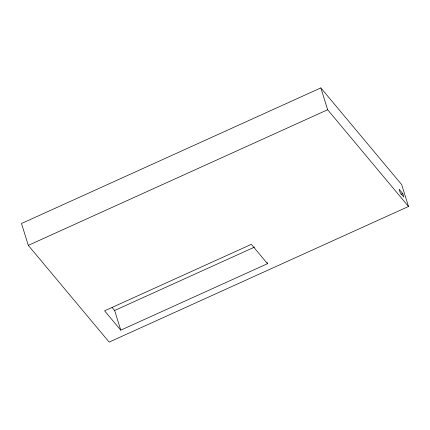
<?xml version="1.0" encoding="UTF-8"?>
<svg xmlns="http://www.w3.org/2000/svg" width="430" height="430" viewBox="0 0 430 430"><rect width="100%" height="100%" fill="white"/><g stroke="black" fill="none" stroke-linecap="round" stroke-linejoin="round"><path stroke-width="0.64" d="M320.839 87.897L21.5 223.514L28.305 245.363L109.161 342.103L408.5 206.486L401.695 184.637L320.839 87.897L327.649 109.752L408.5 206.486M28.305 245.363L327.649 109.752M112.085 307.428L114.638 310.487L254.646 247.056M400.954 194.408L402.765 193.586L403.856 197.085L400.217 192.731L399.126 189.232L402.765 193.586M267.503 263.697L251.335 244.347L104.597 310.825L120.771 330.175L267.503 263.697L267.111 262.429M114.638 310.487L120.771 330.175"/></g></svg>
